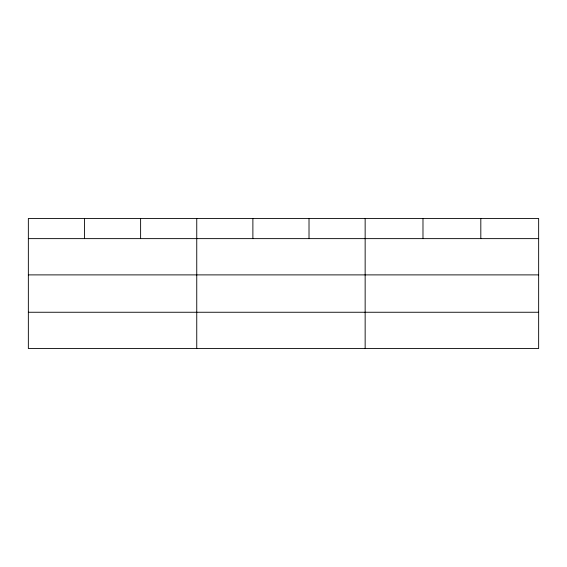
<?xml version="1.0" encoding="UTF-8"?>
<svg xmlns="http://www.w3.org/2000/svg" width="567" height="567" viewBox="0 0 567 567"><rect width="100%" height="100%" fill="white"/><g stroke="black" fill="none" stroke-linecap="round" stroke-linejoin="round"><path stroke-width="0.85" d="M538.65 274.889L538.65 218.486L28.35 218.486L28.35 348.514L538.65 348.514L538.65 274.889L28.35 274.889M28.35 238.629L538.65 238.629M28.35 312.254L538.65 312.254M480.816 218.486L480.816 238.629M422.982 218.486L422.982 238.629M365.148 218.486L365.148 348.514M309.015 218.486L309.015 238.629M252.882 218.486L252.882 238.629M196.749 218.486L196.749 348.514M140.616 218.486L140.616 238.629M84.483 218.486L84.483 238.629"/></g></svg>
